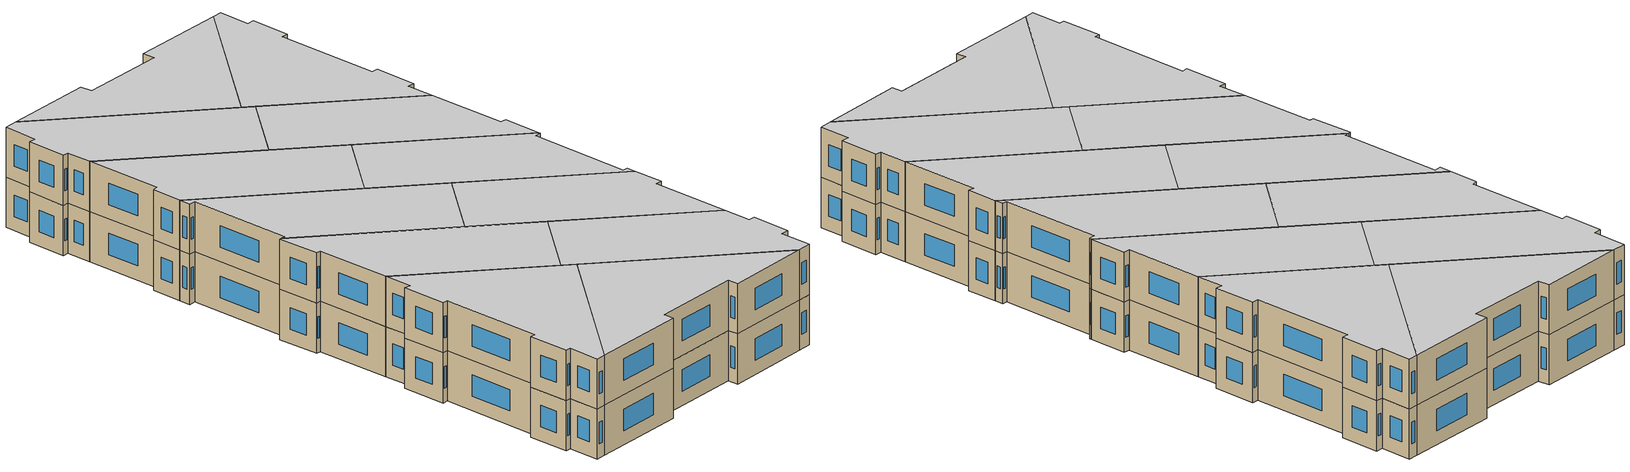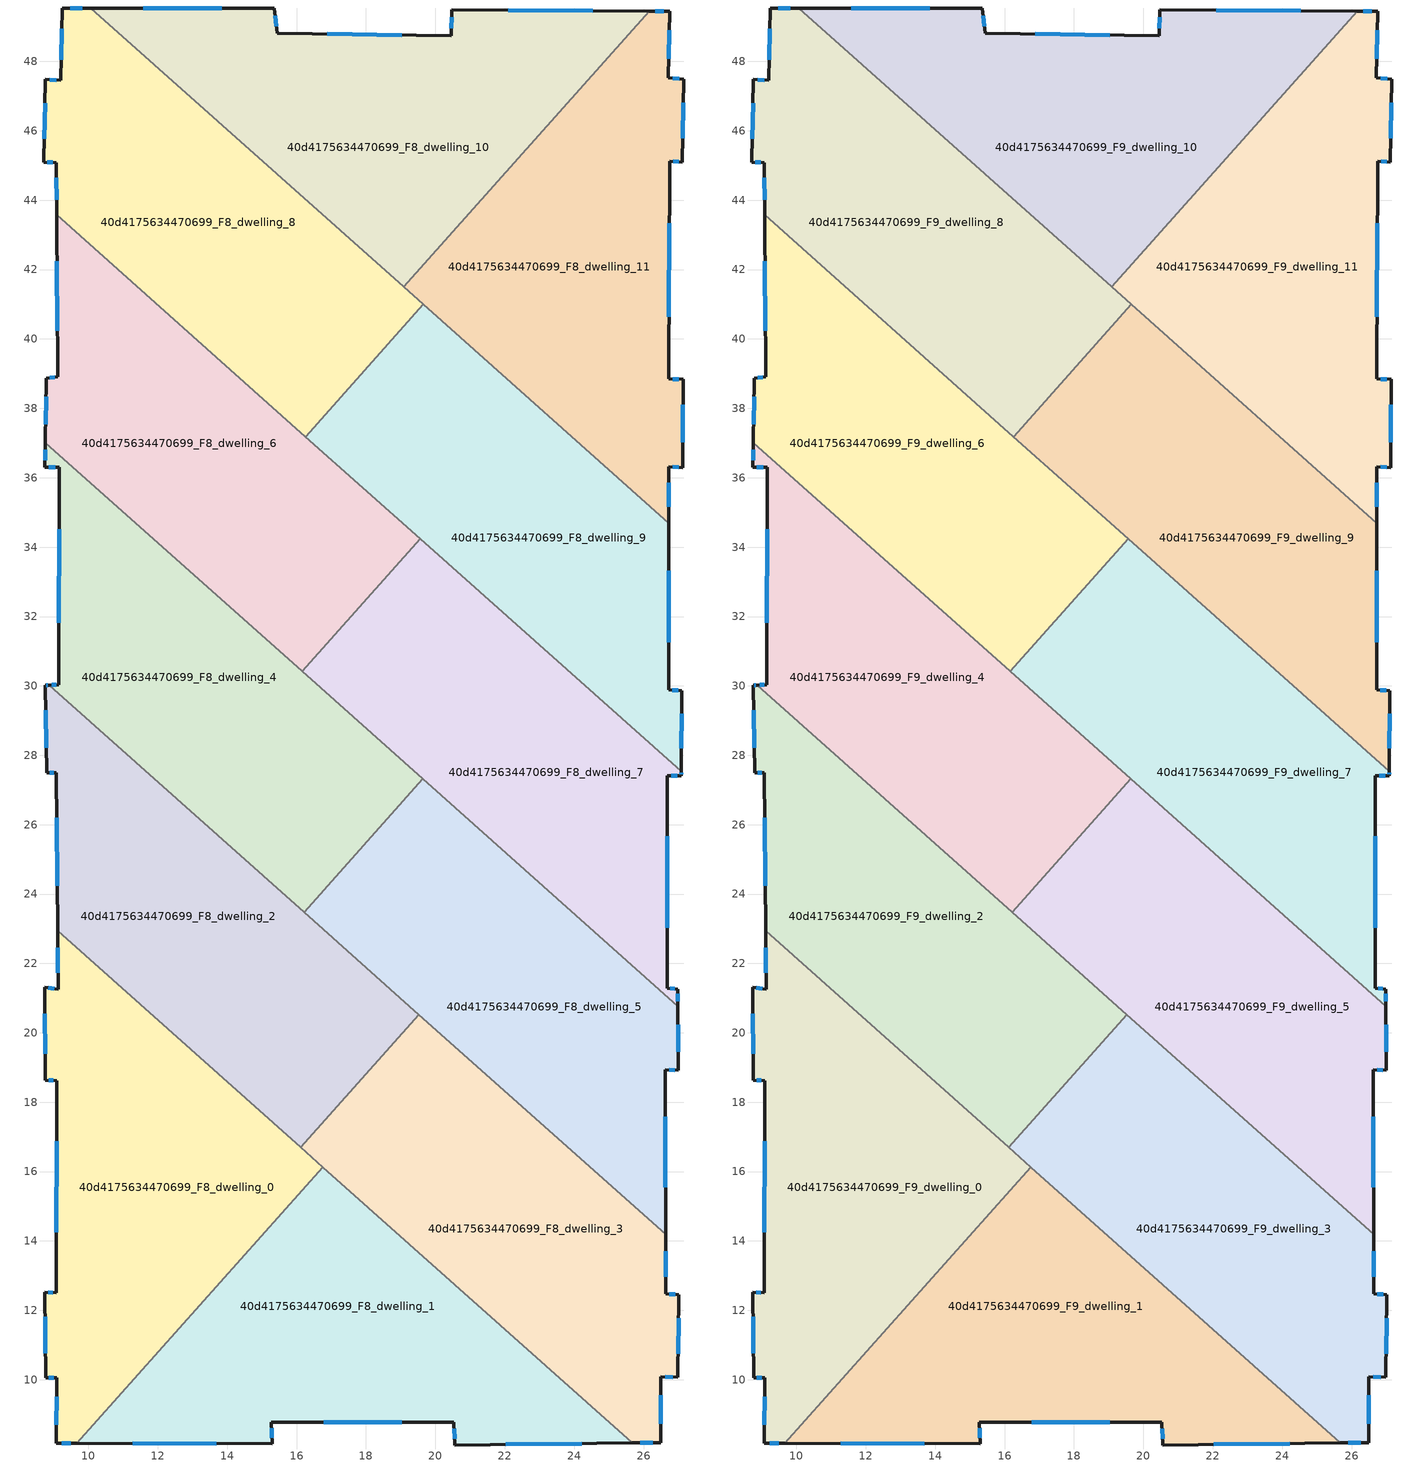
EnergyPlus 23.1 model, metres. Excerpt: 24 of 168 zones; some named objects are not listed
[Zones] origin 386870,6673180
40d4175634470699_F8_dwelling_0
 floor to 40d4175634470699_F7_dwelling_0 (EU_floor_Construction): 16.76,16.13 9.66,8.16 9.07,8.16 9.09,10.06 8.77,10.05 8.74,12.52 9.07,12.51 9.09,18.62 8.76,18.63 8.73,21.32 9.13,21.25 9.11,22.93 z24
 wall outside (EU_wall_Construction): 9.11,22.93 9.13,21.25 8.73,21.32 8.76,18.63 9.09,18.62 9.07,12.51 8.74,12.52 8.77,10.05 9.09,10.06 9.07,8.16 9.66,8.16 z24:27
 wall to 40d4175634470699_F8_dwelling_1 (EU_wall_Construction): 9.66,8.16 16.76,16.13 z24:27
 wall to 40d4175634470699_F8_dwelling_2 (EU_wall_Construction): 16.12,16.7 9.11,22.93 z24:27
 wall to 40d4175634470699_F8_dwelling_3 (EU_wall_Construction): 16.75,16.13 16.12,16.7 z24:27
 window (EU_Window_Construction): 8.75,11.82 8.76,10.76 / 8.98,12.51 8.84,12.52 / 9.08,16.88 9.08,14.26 / 8.85,18.63 8.99,18.63 / 8.74,20.55 8.75,19.4 / 9.01,21.27 8.85,21.3 / 9.12,22.45 9.12,21.73 / 9.24,8.16 9.49,8.16 / 9.08,9.52 9.07,8.7 / 8.86,10.05 9,10.06 z24.86:26.14
40d4175634470699_F8_dwelling_1
 floor to 40d4175634470699_F7_dwelling_1 (EU_floor_Construction): 25.68,8.18 20.56,8.12 20.53,8.77 15.27,8.77 15.29,8.16 9.66,8.16 16.76,16.13 z24
 wall outside (EU_wall_Construction): 9.66,8.16 15.29,8.16 15.27,8.77 20.53,8.77 20.56,8.12 25.68,8.18 z24:27
 wall to 40d4175634470699_F8_dwelling_3 (EU_wall_Construction): 25.68,8.18 16.76,16.13 z24:27
 window (EU_Window_Construction): 11.27,8.16 13.68,8.16 / 22.02,8.14 24.22,8.16 / 20.54,8.58 20.56,8.3 / 16.78,8.77 19.03,8.77 / 15.29,8.33 15.28,8.6 z24.86:26.14
40d4175634470699_F8_dwelling_10
 floor to 40d4175634470699_F7_dwelling_10 (EU_floor_Construction): 26.16,49.45 19.08,41.5 10.06,49.54 15.35,49.53 15.45,48.81 20.46,48.74 20.47,49.49 z24
 wall outside (EU_wall_Construction): 26.16,49.45 20.47,49.49 20.46,48.74 15.45,48.81 15.35,49.53 10.06,49.54 z24:27
 wall to 40d4175634470699_F8_dwelling_11 (EU_wall_Construction): 19.08,41.5 26.16,49.45 z24:27
 wall to 40d4175634470699_F8_dwelling_8 (EU_wall_Construction): 10.06,49.54 19.08,41.5 z24:27
 window (EU_Window_Construction): 13.84,49.53 11.57,49.53 / 15.42,49.02 15.38,49.32 / 19.03,48.76 16.88,48.79 / 20.47,49.28 20.46,48.95 / 24.54,49.46 22.1,49.48 z24.86:26.14
40d4175634470699_F8_dwelling_11
 floor to 40d4175634470699_F7_dwelling_11 (EU_floor_Construction): 26.76,49.45 26.71,47.53 27.16,47.49 27.12,45.1 26.76,45.12 26.72,38.85 27.14,38.83 27.13,36.29 26.72,36.32 26.72,34.7 19.08,41.5 26.16,49.45 z24
 wall outside (EU_wall_Construction): 26.72,34.7 26.72,36.32 27.13,36.29 27.14,38.83 26.72,38.85 26.76,45.12 27.12,45.1 27.16,47.49 26.71,47.53 26.76,49.45 26.16,49.45 z24:27
 wall to 40d4175634470699_F8_dwelling_9 (EU_wall_Construction): 19.65,41 26.72,34.7 z24:27
 wall to 40d4175634470699_F8_dwelling_8 (EU_wall_Construction): 19.08,41.5 19.65,41 z24:27
 window (EU_Window_Construction): 27.13,45.78 27.15,46.81 / 26.86,45.12 27.02,45.11 / 26.73,40.64 26.75,43.33 / 27.02,38.84 26.84,38.84 / 27.13,37.02 27.14,38.11 / 26.84,36.31 27.01,36.3 / 26.72,35.16 26.72,35.85 / 26.59,49.45 26.33,49.45 / 26.73,48.07 26.74,48.9 / 27.03,47.5 26.84,47.52 z24.86:26.14
40d4175634470699_F8_dwelling_2
 floor to 40d4175634470699_F7_dwelling_2 (EU_floor_Construction): 19.53,20.52 16.12,16.7 9.11,22.93 9.07,27.5 8.8,27.5 8.75,30.02 8.86,30.02 z24
 wall outside (EU_wall_Construction): 8.86,30.02 8.75,30.02 8.8,27.5 9.07,27.5 9.11,22.93 z24:27
 wall to 40d4175634470699_F8_dwelling_3 (EU_wall_Construction): 16.12,16.7 19.53,20.52 z24:27
 wall to 40d4175634470699_F8_dwelling_4 (EU_wall_Construction): 16.21,23.48 8.86,30.02 z24:27
 wall to 40d4175634470699_F8_dwelling_5 (EU_wall_Construction): 19.53,20.52 16.21,23.48 z24:27
 window (EU_Window_Construction): 8.77,29.3 8.79,28.22 / 8.83,30.02 8.78,30.02 / 9.08,26.19 9.1,24.24 / 8.88,27.5 8.99,27.5 z24.86:26.14
40d4175634470699_F8_dwelling_3
 floor to 40d4175634470699_F7_dwelling_3 (EU_floor_Construction): 26.64,14.19 26.64,12.48 27.02,12.45 26.99,10.07 26.49,10.09 26.5,8.19 25.68,8.18 16.12,16.7 19.53,20.52 z24
 wall outside (EU_wall_Construction): 25.68,8.18 26.5,8.19 26.49,10.09 26.99,10.07 27.02,12.45 26.64,12.48 26.64,14.19 z24:27
 wall to 40d4175634470699_F8_dwelling_5 (EU_wall_Construction): 26.64,14.19 19.53,20.52 z24:27
 window (EU_Window_Construction): 26.5,8.73 26.49,9.55 / 25.91,8.18 26.26,8.18 / 26.64,12.97 26.64,13.7 / 26.91,12.46 26.75,12.47 / 27,10.75 27.01,11.77 / 26.63,10.09 26.85,10.08 z24.86:26.14
40d4175634470699_F8_dwelling_4
 floor to 40d4175634470699_F7_dwelling_4 (EU_floor_Construction): 19.64,27.32 16.21,23.48 8.86,30.02 9.15,30.03 9.15,36.3 8.75,36.3 8.76,37.01 z24
 wall outside (EU_wall_Construction): 8.76,37.01 8.75,36.3 9.15,36.3 9.15,30.03 8.86,30.02 z24:27
 wall to 40d4175634470699_F8_dwelling_5 (EU_wall_Construction): 16.21,23.48 19.64,27.32 z24:27
 wall to 40d4175634470699_F8_dwelling_6 (EU_wall_Construction): 16.16,30.42 8.76,37.01 z24:27
 wall to 40d4175634470699_F8_dwelling_7 (EU_wall_Construction): 19.64,27.32 16.16,30.42 z24:27
 window (EU_Window_Construction): 8.86,36.3 9.04,36.3 / 8.75,36.81 8.75,36.5 / 9.07,30.03 8.95,30.03 / 9.15,34.51 9.15,31.82 z24.86:26.14
40d4175634470699_F8_dwelling_5
 floor to 40d4175634470699_F7_dwelling_5 (EU_floor_Construction): 26.99,20.76 27.01,18.92 26.63,18.93 26.64,14.19 16.21,23.48 19.64,27.32 z24
 wall outside (EU_wall_Construction): 26.64,14.19 26.63,18.93 27.01,18.92 26.99,20.76 z24:27
 wall to 40d4175634470699_F8_dwelling_7 (EU_wall_Construction): 26.99,20.76 19.64,27.32 z24:27
 window (EU_Window_Construction): 27,19.45 27,20.24 / 26.74,18.93 26.9,18.93 / 26.63,15.55 26.63,17.58 z24.86:26.14
40d4175634470699_F8_dwelling_6
 floor to 40d4175634470699_F7_dwelling_6 (EU_floor_Construction): 19.56,34.24 16.16,30.42 8.76,37.01 8.78,38.87 9.12,38.91 9.08,43.58 z24
 wall outside (EU_wall_Construction): 9.08,43.58 9.12,38.91 8.78,38.87 8.76,37.01 z24:27
 wall to 40d4175634470699_F8_dwelling_7 (EU_wall_Construction): 16.16,30.42 19.56,34.24 z24:27
 wall to 40d4175634470699_F8_dwelling_8 (EU_wall_Construction): 16.26,37.19 9.08,43.58 z24:27
 wall to 40d4175634470699_F8_dwelling_9 (EU_wall_Construction): 19.56,34.24 16.26,37.19 z24:27
 window (EU_Window_Construction): 9.09,42.24 9.11,40.24 / 8.78,38.34 8.77,37.54 / 9.02,38.89 8.88,38.88 z24.86:26.14
40d4175634470699_F8_dwelling_7
 floor to 40d4175634470699_F7_dwelling_7 (EU_floor_Construction): 27.08,27.54 27.08,27.41 26.69,27.41 26.68,21.28 26.99,21.26 26.99,20.76 16.16,30.42 19.56,34.24 z24
 wall outside (EU_wall_Construction): 26.99,20.76 26.99,21.26 26.68,21.28 26.69,27.41 27.08,27.41 27.08,27.54 z24:27
 wall to 40d4175634470699_F8_dwelling_9 (EU_wall_Construction): 27.08,27.54 19.56,34.24 z24:27
 window (EU_Window_Construction): 26.99,20.91 26.99,21.12 / 27.08,27.45 27.08,27.5 / 26.8,27.41 26.97,27.41 / 26.69,23.03 26.69,25.66 / 26.9,21.27 26.77,21.28 z24.86:26.14
40d4175634470699_F8_dwelling_8
 floor to 40d4175634470699_F7_dwelling_8 (EU_floor_Construction): 19.65,41 16.26,37.19 9.08,43.58 9.07,45.08 8.72,45.09 8.76,47.48 9.21,47.46 9.24,49.54 10.06,49.54 z24
 wall outside (EU_wall_Construction): 10.06,49.54 9.24,49.54 9.21,47.46 8.76,47.48 8.72,45.09 9.07,45.08 9.08,43.58 z24:27
 wall to 40d4175634470699_F8_dwelling_9 (EU_wall_Construction): 16.26,37.19 19.65,41 z24:27
 window (EU_Window_Construction): 8.75,46.8 8.73,45.78 / 9.08,47.46 8.89,47.48 / 9.23,48.94 9.22,48.05 / 9.83,49.54 9.48,49.54 / 9.08,44.65 9.08,44.01 / 8.82,45.09 8.97,45.09 z24.86:26.14
40d4175634470699_F8_dwelling_9
 floor to 40d4175634470699_F7_dwelling_9 (EU_floor_Construction): 26.72,34.7 26.72,29.89 27.1,29.86 27.08,27.54 16.26,37.19 19.65,41 z24
 wall outside (EU_wall_Construction): 27.08,27.54 27.1,29.86 26.72,29.89 26.72,34.7 z24:27
 window (EU_Window_Construction): 26.72,31.26 26.72,33.32 / 26.99,29.87 26.83,29.88 / 27.09,28.2 27.1,29.2 z24.86:26.14
40d4175634470699_F9_dwelling_0
 floor to 40d4175634470699_F8_dwelling_0 (EU_floor_Construction): 16.76,16.13 9.66,8.16 9.07,8.16 9.09,10.06 8.77,10.05 8.74,12.52 9.07,12.51 9.09,18.62 8.76,18.63 8.73,21.32 9.13,21.25 9.11,22.93 z27
 wall outside (EU_wall_Construction): 9.11,22.93 9.13,21.25 8.73,21.32 8.76,18.63 9.09,18.62 9.07,12.51 8.74,12.52 8.77,10.05 9.09,10.06 9.07,8.16 9.66,8.16 z27:30
 wall to 40d4175634470699_F9_dwelling_1 (EU_wall_Construction): 9.66,8.16 16.76,16.13 z27:30
 wall to 40d4175634470699_F9_dwelling_2 (EU_wall_Construction): 16.12,16.7 9.11,22.93 z27:30
 wall to 40d4175634470699_F9_dwelling_3 (EU_wall_Construction): 16.75,16.13 16.12,16.7 z27:30
 window (EU_Window_Construction): 8.75,11.82 8.76,10.76 / 8.98,12.51 8.84,12.52 / 9.08,16.88 9.08,14.26 / 8.85,18.63 8.99,18.63 / 8.74,20.55 8.75,19.4 / 9.01,21.27 8.85,21.3 / 9.12,22.45 9.12,21.73 / 9.24,8.16 9.49,8.16 / 9.08,9.52 9.07,8.7 / 8.86,10.05 9,10.06 z27.86:29.14
 ceiling to 40d4175634470699_F10_dwelling_0 (EU_floor_Construction): 9.66,8.16 16.76,16.13 9.11,22.93 9.13,21.25 8.73,21.32 8.76,18.63 9.09,18.62 9.07,12.51 8.74,12.52 8.77,10.05 9.09,10.06 9.07,8.16 z30
40d4175634470699_F9_dwelling_1
 floor to 40d4175634470699_F8_dwelling_1 (EU_floor_Construction): 25.68,8.18 20.56,8.12 20.53,8.77 15.27,8.77 15.29,8.16 9.66,8.16 16.76,16.13 z27
 wall outside (EU_wall_Construction): 9.66,8.16 15.29,8.16 15.27,8.77 20.53,8.77 20.56,8.12 25.68,8.18 z27:30
 wall to 40d4175634470699_F9_dwelling_3 (EU_wall_Construction): 25.68,8.18 16.76,16.13 z27:30
 window (EU_Window_Construction): 11.27,8.16 13.68,8.16 / 22.02,8.14 24.22,8.16 / 20.54,8.58 20.56,8.3 / 16.78,8.77 19.03,8.77 / 15.29,8.33 15.28,8.6 z27.86:29.14
 ceiling to 40d4175634470699_F10_dwelling_1 (EU_floor_Construction): 25.68,8.18 16.76,16.13 9.66,8.16 15.29,8.16 15.27,8.77 20.53,8.77 20.56,8.12 z30
40d4175634470699_F9_dwelling_10
 floor to 40d4175634470699_F8_dwelling_10 (EU_floor_Construction): 26.16,49.45 19.08,41.5 10.06,49.54 15.35,49.53 15.45,48.81 20.46,48.74 20.47,49.49 z27
 wall outside (EU_wall_Construction): 26.16,49.45 20.47,49.49 20.46,48.74 15.45,48.81 15.35,49.53 10.06,49.54 z27:30
 wall to 40d4175634470699_F9_dwelling_11 (EU_wall_Construction): 19.08,41.5 26.16,49.45 z27:30
 wall to 40d4175634470699_F9_dwelling_8 (EU_wall_Construction): 10.06,49.54 19.08,41.5 z27:30
 window (EU_Window_Construction): 13.84,49.53 11.57,49.53 / 15.42,49.02 15.38,49.32 / 19.03,48.76 16.88,48.79 / 20.47,49.28 20.46,48.95 / 24.54,49.46 22.1,49.48 z27.86:29.14
 ceiling to 40d4175634470699_F10_dwelling_10 (EU_floor_Construction): 19.08,41.5 26.16,49.45 20.47,49.49 20.46,48.74 15.45,48.81 15.35,49.53 10.06,49.54 z30
40d4175634470699_F9_dwelling_11
 floor to 40d4175634470699_F8_dwelling_11 (EU_floor_Construction): 26.76,49.45 26.71,47.53 27.16,47.49 27.12,45.1 26.76,45.12 26.72,38.85 27.14,38.83 27.13,36.29 26.72,36.32 26.72,34.7 19.08,41.5 26.16,49.45 z27
 wall outside (EU_wall_Construction): 26.72,34.7 26.72,36.32 27.13,36.29 27.14,38.83 26.72,38.85 26.76,45.12 27.12,45.1 27.16,47.49 26.71,47.53 26.76,49.45 26.16,49.45 z27:30
 wall to 40d4175634470699_F9_dwelling_9 (EU_wall_Construction): 19.65,41 26.72,34.7 z27:30
 wall to 40d4175634470699_F9_dwelling_8 (EU_wall_Construction): 19.08,41.5 19.65,41 z27:30
 window (EU_Window_Construction): 27.13,45.78 27.15,46.81 / 26.86,45.12 27.02,45.11 / 26.73,40.64 26.75,43.33 / 27.02,38.84 26.84,38.84 / 27.13,37.02 27.14,38.11 / 26.84,36.31 27.01,36.3 / 26.72,35.16 26.72,35.85 / 26.59,49.45 26.33,49.45 / 26.73,48.07 26.74,48.9 / 27.03,47.5 26.84,47.52 z27.86:29.14
 ceiling to 40d4175634470699_F10_dwelling_11 (EU_floor_Construction): 26.72,34.7 26.72,36.32 27.13,36.29 27.14,38.83 26.72,38.85 26.76,45.12 27.12,45.1 27.16,47.49 26.71,47.53 26.76,49.45 26.16,49.45 19.08,41.5 z30
40d4175634470699_F9_dwelling_2
 floor to 40d4175634470699_F8_dwelling_2 (EU_floor_Construction): 19.53,20.52 16.12,16.7 9.11,22.93 9.07,27.5 8.8,27.5 8.75,30.02 8.86,30.02 z27
 wall outside (EU_wall_Construction): 8.86,30.02 8.75,30.02 8.8,27.5 9.07,27.5 9.11,22.93 z27:30
 wall to 40d4175634470699_F9_dwelling_3 (EU_wall_Construction): 16.12,16.7 19.53,20.52 z27:30
 wall to 40d4175634470699_F9_dwelling_4 (EU_wall_Construction): 16.21,23.48 8.86,30.02 z27:30
 wall to 40d4175634470699_F9_dwelling_5 (EU_wall_Construction): 19.53,20.52 16.21,23.48 z27:30
 window (EU_Window_Construction): 8.77,29.3 8.79,28.22 / 8.83,30.02 8.78,30.02 / 9.08,26.19 9.1,24.24 / 8.88,27.5 8.99,27.5 z27.86:29.14
 ceiling to 40d4175634470699_F10_dwelling_2 (EU_floor_Construction): 16.12,16.7 19.53,20.52 8.86,30.02 8.75,30.02 8.8,27.5 9.07,27.5 9.11,22.93 z30
40d4175634470699_F9_dwelling_3
 floor to 40d4175634470699_F8_dwelling_3 (EU_floor_Construction): 26.64,14.19 26.64,12.48 27.02,12.45 26.99,10.07 26.49,10.09 26.5,8.19 25.68,8.18 16.12,16.7 19.53,20.52 z27
 wall outside (EU_wall_Construction): 25.68,8.18 26.5,8.19 26.49,10.09 26.99,10.07 27.02,12.45 26.64,12.48 26.64,14.19 z27:30
 wall to 40d4175634470699_F9_dwelling_5 (EU_wall_Construction): 26.64,14.19 19.53,20.52 z27:30
 window (EU_Window_Construction): 26.5,8.73 26.49,9.55 / 25.91,8.18 26.26,8.18 / 26.64,12.97 26.64,13.7 / 26.91,12.46 26.75,12.47 / 27,10.75 27.01,11.77 / 26.63,10.09 26.85,10.08 z27.86:29.14
 ceiling to 40d4175634470699_F10_dwelling_3 (EU_floor_Construction): 26.5,8.19 26.49,10.09 26.99,10.07 27.02,12.45 26.64,12.48 26.64,14.19 19.53,20.52 16.12,16.7 25.68,8.18 z30
40d4175634470699_F9_dwelling_4
 floor to 40d4175634470699_F8_dwelling_4 (EU_floor_Construction): 19.64,27.32 16.21,23.48 8.86,30.02 9.15,30.03 9.15,36.3 8.75,36.3 8.76,37.01 z27
 wall outside (EU_wall_Construction): 8.76,37.01 8.75,36.3 9.15,36.3 9.15,30.03 8.86,30.02 z27:30
 wall to 40d4175634470699_F9_dwelling_5 (EU_wall_Construction): 16.21,23.48 19.64,27.32 z27:30
 wall to 40d4175634470699_F9_dwelling_6 (EU_wall_Construction): 16.16,30.42 8.76,37.01 z27:30
 wall to 40d4175634470699_F9_dwelling_7 (EU_wall_Construction): 19.64,27.32 16.16,30.42 z27:30
 window (EU_Window_Construction): 8.86,36.3 9.04,36.3 / 8.75,36.81 8.75,36.5 / 9.07,30.03 8.95,30.03 / 9.15,34.51 9.15,31.82 z27.86:29.14
 ceiling to 40d4175634470699_F10_dwelling_4 (EU_floor_Construction): 16.21,23.48 19.64,27.32 8.76,37.01 8.75,36.3 9.15,36.3 9.15,30.03 8.86,30.02 z30
40d4175634470699_F9_dwelling_5
 floor to 40d4175634470699_F8_dwelling_5 (EU_floor_Construction): 26.99,20.76 27.01,18.92 26.63,18.93 26.64,14.19 16.21,23.48 19.64,27.32 z27
 wall outside (EU_wall_Construction): 26.64,14.19 26.63,18.93 27.01,18.92 26.99,20.76 z27:30
 wall to 40d4175634470699_F9_dwelling_7 (EU_wall_Construction): 26.99,20.76 19.64,27.32 z27:30
 window (EU_Window_Construction): 27,19.45 27,20.24 / 26.74,18.93 26.9,18.93 / 26.63,15.55 26.63,17.58 z27.86:29.14
 ceiling to 40d4175634470699_F10_dwelling_5 (EU_floor_Construction): 26.64,14.19 26.63,18.93 27.01,18.92 26.99,20.76 19.64,27.32 16.21,23.48 z30
40d4175634470699_F9_dwelling_6
 floor to 40d4175634470699_F8_dwelling_6 (EU_floor_Construction): 19.56,34.24 16.16,30.42 8.76,37.01 8.78,38.87 9.12,38.91 9.08,43.58 z27
 wall outside (EU_wall_Construction): 9.08,43.58 9.12,38.91 8.78,38.87 8.76,37.01 z27:30
 wall to 40d4175634470699_F9_dwelling_7 (EU_wall_Construction): 16.16,30.42 19.56,34.24 z27:30
 wall to 40d4175634470699_F9_dwelling_8 (EU_wall_Construction): 16.26,37.19 9.08,43.58 z27:30
 wall to 40d4175634470699_F9_dwelling_9 (EU_wall_Construction): 19.56,34.24 16.26,37.19 z27:30
 window (EU_Window_Construction): 9.09,42.24 9.11,40.24 / 8.78,38.34 8.77,37.54 / 9.02,38.89 8.88,38.88 z27.86:29.14
 ceiling to 40d4175634470699_F10_dwelling_6 (EU_floor_Construction): 16.16,30.42 19.56,34.24 9.08,43.58 9.12,38.91 8.78,38.87 8.76,37.01 z30
40d4175634470699_F9_dwelling_7
 floor to 40d4175634470699_F8_dwelling_7 (EU_floor_Construction): 27.08,27.54 27.08,27.41 26.69,27.41 26.68,21.28 26.99,21.26 26.99,20.76 16.16,30.42 19.56,34.24 z27
 wall outside (EU_wall_Construction): 26.99,20.76 26.99,21.26 26.68,21.28 26.69,27.41 27.08,27.41 27.08,27.54 z27:30
 wall to 40d4175634470699_F9_dwelling_9 (EU_wall_Construction): 27.08,27.54 19.56,34.24 z27:30
 window (EU_Window_Construction): 26.99,20.91 26.99,21.12 / 27.08,27.45 27.08,27.5 / 26.8,27.41 26.97,27.41 / 26.69,23.03 26.69,25.66 / 26.9,21.27 26.77,21.28 z27.86:29.14
 ceiling to 40d4175634470699_F10_dwelling_7 (EU_floor_Construction): 26.99,20.76 26.99,21.26 26.68,21.28 26.69,27.41 27.08,27.41 27.08,27.54 19.56,34.24 16.16,30.42 z30
40d4175634470699_F9_dwelling_8
 floor to 40d4175634470699_F8_dwelling_8 (EU_floor_Construction): 19.65,41 16.26,37.19 9.08,43.58 9.07,45.08 8.72,45.09 8.76,47.48 9.21,47.46 9.24,49.54 10.06,49.54 z27
 wall outside (EU_wall_Construction): 10.06,49.54 9.24,49.54 9.21,47.46 8.76,47.48 8.72,45.09 9.07,45.08 9.08,43.58 z27:30
 wall to 40d4175634470699_F9_dwelling_9 (EU_wall_Construction): 16.26,37.19 19.65,41 z27:30
 window (EU_Window_Construction): 8.75,46.8 8.73,45.78 / 9.08,47.46 8.89,47.48 / 9.23,48.94 9.22,48.05 / 9.83,49.54 9.48,49.54 / 9.08,44.65 9.08,44.01 / 8.82,45.09 8.97,45.09 z27.86:29.14
 ceiling to 40d4175634470699_F10_dwelling_8 (EU_floor_Construction): 16.26,37.19 19.65,41 10.06,49.54 9.24,49.54 9.21,47.46 8.76,47.48 8.72,45.09 9.07,45.08 9.08,43.58 z30
40d4175634470699_F9_dwelling_9
 floor to 40d4175634470699_F8_dwelling_9 (EU_floor_Construction): 26.72,34.7 26.72,29.89 27.1,29.86 27.08,27.54 16.26,37.19 19.65,41 z27
 wall outside (EU_wall_Construction): 27.08,27.54 27.1,29.86 26.72,29.89 26.72,34.7 z27:30
 window (EU_Window_Construction): 26.72,31.26 26.72,33.32 / 26.99,29.87 26.83,29.88 / 27.09,28.2 27.1,29.2 z27.86:29.14
 ceiling to 40d4175634470699_F10_dwelling_9 (EU_floor_Construction): 27.08,27.54 27.1,29.86 26.72,29.89 26.72,34.7 19.65,41 16.26,37.19 z30
[Building]
EU S2 Campaign: North Axis=0; Terrain=City; Solar Distribution=FullExterior
[Site:Location]
Helsinki-Vantaa.AP: Latitude=60.317; Longitude=24.963; Time Zone=2; Elevation=54.6
[SizingPeriod:WeatherFileDays]
AnnualSizingPeriod: Begin Month=1; Begin Day of Month=1; End Month=12; End Day of Month=31; Day of Week for Start Day=Monday; Use Weather File Daylight Saving Period=No; Use Weather File Rain and Snow Indicators=No
[MATERIAL]
EU_InternalMass_Material: Roughness=MediumRough; Thickness=0.1; Conductivity=1; Density=1800; Specific Heat=900; Thermal Absorptance=0.9; Solar Absorptance=0.7; Visible Absorptance=0.7
[MATERIAL:NOMASS] Roughness=MediumRough; Thermal Absorptance=0.9; Solar Absorptance=0.7; Visible Absorptance=0.7
Name | Thermal Resistance
EU_wall_NoMass | 1.10183
EU_floor_NoMass | 1.70606
[WINDOWMATERIAL:SIMPLEGLAZINGSYSTEM]
EU_Window_SimpleGlazing: UFactor=3.11035; Solar Heat Gain Coefficient=0.8; Visible Transmittance=0.8
[CONSTRUCTION]
EU_wall_Construction: EU_wall_NoMass
EU_floor_Construction: EU_floor_NoMass
EU_Window_Construction: EU_Window_SimpleGlazing
EU_InternalMass_Construction: EU_InternalMass_Material
[ZONE] Type=1; Multiplier=1; Ceiling Height=autocalculate; Floor Area=autocalculate; Part of Total Floor Area=Yes
Name | Volume
40d4175634470699_F8_dwelling_0; 40d4175634470699_F9_dwelling_0 | 182.211
40d4175634470699_F8_dwelling_1; 40d4175634470699_F9_dwelling_1; 40d4175634470699_F8_dwelling_6; 40d4175634470699_F9_dwelling_6 | 182.188
40d4175634470699_F8_dwelling_10; 40d4175634470699_F9_dwelling_10; 40d4175634470699_F8_dwelling_3; 40d4175634470699_F9_dwelling_3 | 182.21
40d4175634470699_F8_dwelling_11; 40d4175634470699_F9_dwelling_11 | 182.204
40d4175634470699_F8_dwelling_2; 40d4175634470699_F9_dwelling_2 | 182.213
40d4175634470699_F8_dwelling_4; 40d4175634470699_F9_dwelling_4 | 182.209
40d4175634470699_F8_dwelling_5; 40d4175634470699_F9_dwelling_5 | 182.194
40d4175634470699_F8_dwelling_7; 40d4175634470699_F9_dwelling_7 | 182.202
40d4175634470699_F8_dwelling_8; 40d4175634470699_F9_dwelling_8 | 182.199
40d4175634470699_F8_dwelling_9; 40d4175634470699_F9_dwelling_9 | 182.205
[INTERNALMASS] Construction=EU_InternalMass_Construction
Name | Zone or ZoneList | Surface Area
40d4175634470699_F8_dwelling_0_EU_InternalMass | 40d4175634470699_F8_dwelling_0 | 60.7366
40d4175634470699_F8_dwelling_1_EU_InternalMass | 40d4175634470699_F8_dwelling_1 | 60.7292
40d4175634470699_F8_dwelling_2_EU_InternalMass | 40d4175634470699_F8_dwelling_2 | 60.7376
40d4175634470699_F8_dwelling_3_EU_InternalMass | 40d4175634470699_F8_dwelling_3 | 60.7371
40d4175634470699_F8_dwelling_4_EU_InternalMass | 40d4175634470699_F8_dwelling_4 | 60.7362
40d4175634470699_F8_dwelling_5_EU_InternalMass | 40d4175634470699_F8_dwelling_5 | 60.7312
40d4175634470699_F8_dwelling_6_EU_InternalMass | 40d4175634470699_F8_dwelling_6 | 60.729
40d4175634470699_F8_dwelling_7_EU_InternalMass | 40d4175634470699_F8_dwelling_7 | 60.7345
40d4175634470699_F8_dwelling_8_EU_InternalMass | 40d4175634470699_F8_dwelling_8 | 60.7332
40d4175634470699_F8_dwelling_9_EU_InternalMass | 40d4175634470699_F8_dwelling_9 | 60.7349
40d4175634470699_F8_dwelling_10_EU_InternalMass | 40d4175634470699_F8_dwelling_10 | 60.7366
40d4175634470699_F8_dwelling_11_EU_InternalMass | 40d4175634470699_F8_dwelling_11 | 60.7352
40d4175634470699_F9_dwelling_0_EU_InternalMass | 40d4175634470699_F9_dwelling_0 | 60.7366
40d4175634470699_F9_dwelling_1_EU_InternalMass | 40d4175634470699_F9_dwelling_1 | 60.7292
40d4175634470699_F9_dwelling_2_EU_InternalMass | 40d4175634470699_F9_dwelling_2 | 60.7376
40d4175634470699_F9_dwelling_3_EU_InternalMass | 40d4175634470699_F9_dwelling_3 | 60.7371
40d4175634470699_F9_dwelling_4_EU_InternalMass | 40d4175634470699_F9_dwelling_4 | 60.7362
40d4175634470699_F9_dwelling_5_EU_InternalMass | 40d4175634470699_F9_dwelling_5 | 60.7312
40d4175634470699_F9_dwelling_6_EU_InternalMass | 40d4175634470699_F9_dwelling_6 | 60.729
40d4175634470699_F9_dwelling_7_EU_InternalMass | 40d4175634470699_F9_dwelling_7 | 60.7345
40d4175634470699_F9_dwelling_8_EU_InternalMass | 40d4175634470699_F9_dwelling_8 | 60.7332
40d4175634470699_F9_dwelling_9_EU_InternalMass | 40d4175634470699_F9_dwelling_9 | 60.7349
40d4175634470699_F9_dwelling_10_EU_InternalMass | 40d4175634470699_F9_dwelling_10 | 60.7366
40d4175634470699_F9_dwelling_11_EU_InternalMass | 40d4175634470699_F9_dwelling_11 | 60.7352
[OTHEREQUIPMENT] Fuel Type=Electricity; Design Level Calculation Method=Watts/Area; Power per Zone Floor Area=1; Fraction Latent=0; Fraction Radiant=0; Fraction Lost=0; Carbon Dioxide Generation Rate=0; EndUse Subcategory=EU_Step8_InternalGains
Name | Zone or ZoneList or Space or SpaceList | Schedule
EU_Step8_InternalGain_40d4175634470699_F8_dwelling_0_f000 | 40d4175634470699_F8_dwelling_0 | EU_Step8_GainSchedule_40d4175634470699_F8_dwelling_0_f000
EU_Step8_InternalGain_40d4175634470699_F8_dwelling_1_f000 | 40d4175634470699_F8_dwelling_1 | EU_Step8_GainSchedule_40d4175634470699_F8_dwelling_1_f000
EU_Step8_InternalGain_40d4175634470699_F8_dwelling_2_f000 | 40d4175634470699_F8_dwelling_2 | EU_Step8_GainSchedule_40d4175634470699_F8_dwelling_2_f000
EU_Step8_InternalGain_40d4175634470699_F8_dwelling_3_f000 | 40d4175634470699_F8_dwelling_3 | EU_Step8_GainSchedule_40d4175634470699_F8_dwelling_3_f000
EU_Step8_InternalGain_40d4175634470699_F8_dwelling_4_f000 | 40d4175634470699_F8_dwelling_4 | EU_Step8_GainSchedule_40d4175634470699_F8_dwelling_4_f000
EU_Step8_InternalGain_40d4175634470699_F8_dwelling_5_f000 | 40d4175634470699_F8_dwelling_5 | EU_Step8_GainSchedule_40d4175634470699_F8_dwelling_5_f000
EU_Step8_InternalGain_40d4175634470699_F8_dwelling_6_f000 | 40d4175634470699_F8_dwelling_6 | EU_Step8_GainSchedule_40d4175634470699_F8_dwelling_6_f000
EU_Step8_InternalGain_40d4175634470699_F8_dwelling_7_f000 | 40d4175634470699_F8_dwelling_7 | EU_Step8_GainSchedule_40d4175634470699_F8_dwelling_7_f000
EU_Step8_InternalGain_40d4175634470699_F8_dwelling_8_f000 | 40d4175634470699_F8_dwelling_8 | EU_Step8_GainSchedule_40d4175634470699_F8_dwelling_8_f000
EU_Step8_InternalGain_40d4175634470699_F8_dwelling_9_f000 | 40d4175634470699_F8_dwelling_9 | EU_Step8_GainSchedule_40d4175634470699_F8_dwelling_9_f000
EU_Step8_InternalGain_40d4175634470699_F8_dwelling_10_f000 | 40d4175634470699_F8_dwelling_10 | EU_Step8_GainSchedule_40d4175634470699_F8_dwelling_10_f000
EU_Step8_InternalGain_40d4175634470699_F8_dwelling_11_f000 | 40d4175634470699_F8_dwelling_11 | EU_Step8_GainSchedule_40d4175634470699_F8_dwelling_11_f000
EU_Step8_InternalGain_40d4175634470699_F9_dwelling_0_f000 | 40d4175634470699_F9_dwelling_0 | EU_Step8_GainSchedule_40d4175634470699_F9_dwelling_0_f000
EU_Step8_InternalGain_40d4175634470699_F9_dwelling_1_f000 | 40d4175634470699_F9_dwelling_1 | EU_Step8_GainSchedule_40d4175634470699_F9_dwelling_1_f000
EU_Step8_InternalGain_40d4175634470699_F9_dwelling_2_f000 | 40d4175634470699_F9_dwelling_2 | EU_Step8_GainSchedule_40d4175634470699_F9_dwelling_2_f000
EU_Step8_InternalGain_40d4175634470699_F9_dwelling_3_f000 | 40d4175634470699_F9_dwelling_3 | EU_Step8_GainSchedule_40d4175634470699_F9_dwelling_3_f000
EU_Step8_InternalGain_40d4175634470699_F9_dwelling_4_f000 | 40d4175634470699_F9_dwelling_4 | EU_Step8_GainSchedule_40d4175634470699_F9_dwelling_4_f000
EU_Step8_InternalGain_40d4175634470699_F9_dwelling_5_f000 | 40d4175634470699_F9_dwelling_5 | EU_Step8_GainSchedule_40d4175634470699_F9_dwelling_5_f000
EU_Step8_InternalGain_40d4175634470699_F9_dwelling_6_f000 | 40d4175634470699_F9_dwelling_6 | EU_Step8_GainSchedule_40d4175634470699_F9_dwelling_6_f000
EU_Step8_InternalGain_40d4175634470699_F9_dwelling_7_f000 | 40d4175634470699_F9_dwelling_7 | EU_Step8_GainSchedule_40d4175634470699_F9_dwelling_7_f000
EU_Step8_InternalGain_40d4175634470699_F9_dwelling_8_f000 | 40d4175634470699_F9_dwelling_8 | EU_Step8_GainSchedule_40d4175634470699_F9_dwelling_8_f000
EU_Step8_InternalGain_40d4175634470699_F9_dwelling_9_f000 | 40d4175634470699_F9_dwelling_9 | EU_Step8_GainSchedule_40d4175634470699_F9_dwelling_9_f000
EU_Step8_InternalGain_40d4175634470699_F9_dwelling_10_f000 | 40d4175634470699_F9_dwelling_10 | EU_Step8_GainSchedule_40d4175634470699_F9_dwelling_10_f000
EU_Step8_InternalGain_40d4175634470699_F9_dwelling_11_f000 | 40d4175634470699_F9_dwelling_11 | EU_Step8_GainSchedule_40d4175634470699_F9_dwelling_11_f000
[ZONEVENTILATION:DESIGNFLOWRATE] Schedule=EU_AlwaysOn; Design Flow Rate Calculation Method=AirChanges/Hour; Air Changes per Hour=0.756316; Ventilation Type=Natural; Fan Pressure Rise=0; Fan Total Efficiency=1; Constant Term Coefficient=1; Temperature Term Coefficient=0; Velocity Term Coefficient=0; Velocity Squared Term Coefficient=0; Minimum Indoor Temperature=-100; Maximum Indoor Temperature=100; Delta Temperature=-100; Minimum Outdoor Temperature=-100; Maximum Outdoor Temperature=100; Maximum Wind Speed=40
Name | Zone or ZoneList or Space or SpaceList
EU_ConstantAir_40d4175634470699_F8_dwelling_0 | 40d4175634470699_F8_dwelling_0
EU_ConstantAir_40d4175634470699_F8_dwelling_1 | 40d4175634470699_F8_dwelling_1
EU_ConstantAir_40d4175634470699_F8_dwelling_2 | 40d4175634470699_F8_dwelling_2
EU_ConstantAir_40d4175634470699_F8_dwelling_3 | 40d4175634470699_F8_dwelling_3
EU_ConstantAir_40d4175634470699_F8_dwelling_4 | 40d4175634470699_F8_dwelling_4
EU_ConstantAir_40d4175634470699_F8_dwelling_5 | 40d4175634470699_F8_dwelling_5
EU_ConstantAir_40d4175634470699_F8_dwelling_6 | 40d4175634470699_F8_dwelling_6
EU_ConstantAir_40d4175634470699_F8_dwelling_7 | 40d4175634470699_F8_dwelling_7
EU_ConstantAir_40d4175634470699_F8_dwelling_8 | 40d4175634470699_F8_dwelling_8
EU_ConstantAir_40d4175634470699_F8_dwelling_9 | 40d4175634470699_F8_dwelling_9
EU_ConstantAir_40d4175634470699_F8_dwelling_10 | 40d4175634470699_F8_dwelling_10
EU_ConstantAir_40d4175634470699_F8_dwelling_11 | 40d4175634470699_F8_dwelling_11
EU_ConstantAir_40d4175634470699_F9_dwelling_0 | 40d4175634470699_F9_dwelling_0
EU_ConstantAir_40d4175634470699_F9_dwelling_1 | 40d4175634470699_F9_dwelling_1
EU_ConstantAir_40d4175634470699_F9_dwelling_2 | 40d4175634470699_F9_dwelling_2
EU_ConstantAir_40d4175634470699_F9_dwelling_3 | 40d4175634470699_F9_dwelling_3
EU_ConstantAir_40d4175634470699_F9_dwelling_4 | 40d4175634470699_F9_dwelling_4
EU_ConstantAir_40d4175634470699_F9_dwelling_5 | 40d4175634470699_F9_dwelling_5
EU_ConstantAir_40d4175634470699_F9_dwelling_6 | 40d4175634470699_F9_dwelling_6
EU_ConstantAir_40d4175634470699_F9_dwelling_7 | 40d4175634470699_F9_dwelling_7
EU_ConstantAir_40d4175634470699_F9_dwelling_8 | 40d4175634470699_F9_dwelling_8
EU_ConstantAir_40d4175634470699_F9_dwelling_9 | 40d4175634470699_F9_dwelling_9
EU_ConstantAir_40d4175634470699_F9_dwelling_10 | 40d4175634470699_F9_dwelling_10
EU_ConstantAir_40d4175634470699_F9_dwelling_11 | 40d4175634470699_F9_dwelling_11
[HVACTEMPLATE:ZONE:IDEALLOADSAIRSYSTEM] System Availability Schedule=EU_AlwaysOn; Maximum Heating Supply Air Temperature=50; Minimum Cooling Supply Air Temperature=13; Maximum Heating Supply Air Humidity Ratio=0.0156; Minimum Cooling Supply Air Humidity Ratio=0.0077; Heating Limit=NoLimit; Cooling Limit=NoLimit; Heating Availability Schedule=EU_AlwaysOn; Cooling Availability Schedule=EU_CoolingOff; Dehumidification Control Type=ConstantSensibleHeatRatio; Cooling Sensible Heat Ratio=0.7; Dehumidification Setpoint=60; Humidification Control Type=None; Humidification Setpoint=30; Outdoor Air Method=None; Outdoor Air Flow Rate per Person=0.00944; Outdoor Air Flow Rate per Zone Floor Area=0; Outdoor Air Flow Rate per Zone=0; Demand Controlled Ventilation Type=None; Outdoor Air Economizer Type=NoEconomizer; Heat Recovery Type=None; Sensible Heat Recovery Effectiveness=0.7; Latent Heat Recovery Effectiveness=0.65
Name | Template Thermostat
40d4175634470699_F8_dwelling_0 | EU_HeatOnly_40d4175634470699_F8_dwelling_0
40d4175634470699_F8_dwelling_1 | EU_HeatOnly_40d4175634470699_F8_dwelling_1
40d4175634470699_F8_dwelling_2 | EU_HeatOnly_40d4175634470699_F8_dwelling_2
40d4175634470699_F8_dwelling_3 | EU_HeatOnly_40d4175634470699_F8_dwelling_3
40d4175634470699_F8_dwelling_4 | EU_HeatOnly_40d4175634470699_F8_dwelling_4
40d4175634470699_F8_dwelling_5 | EU_HeatOnly_40d4175634470699_F8_dwelling_5
40d4175634470699_F8_dwelling_6 | EU_HeatOnly_40d4175634470699_F8_dwelling_6
40d4175634470699_F8_dwelling_7 | EU_HeatOnly_40d4175634470699_F8_dwelling_7
40d4175634470699_F8_dwelling_8 | EU_HeatOnly_40d4175634470699_F8_dwelling_8
40d4175634470699_F8_dwelling_9 | EU_HeatOnly_40d4175634470699_F8_dwelling_9
40d4175634470699_F8_dwelling_10 | EU_HeatOnly_40d4175634470699_F8_dwelling_10
40d4175634470699_F8_dwelling_11 | EU_HeatOnly_40d4175634470699_F8_dwelling_11
40d4175634470699_F9_dwelling_0 | EU_HeatOnly_40d4175634470699_F9_dwelling_0
40d4175634470699_F9_dwelling_1 | EU_HeatOnly_40d4175634470699_F9_dwelling_1
40d4175634470699_F9_dwelling_2 | EU_HeatOnly_40d4175634470699_F9_dwelling_2
40d4175634470699_F9_dwelling_3 | EU_HeatOnly_40d4175634470699_F9_dwelling_3
40d4175634470699_F9_dwelling_4 | EU_HeatOnly_40d4175634470699_F9_dwelling_4
40d4175634470699_F9_dwelling_5 | EU_HeatOnly_40d4175634470699_F9_dwelling_5
40d4175634470699_F9_dwelling_6 | EU_HeatOnly_40d4175634470699_F9_dwelling_6
40d4175634470699_F9_dwelling_7 | EU_HeatOnly_40d4175634470699_F9_dwelling_7
40d4175634470699_F9_dwelling_8 | EU_HeatOnly_40d4175634470699_F9_dwelling_8
40d4175634470699_F9_dwelling_9 | EU_HeatOnly_40d4175634470699_F9_dwelling_9
40d4175634470699_F9_dwelling_10 | EU_HeatOnly_40d4175634470699_F9_dwelling_10
40d4175634470699_F9_dwelling_11 | EU_HeatOnly_40d4175634470699_F9_dwelling_11
[SIZING:ZONE] Zone Cooling Design Supply Air Temperature Input Method=SupplyAirTemperature; Zone Cooling Design Supply Air Temperature=13; Zone Heating Design Supply Air Temperature Input Method=SupplyAirTemperature; Zone Heating Design Supply Air Temperature=50; Zone Cooling Design Supply Air Humidity Ratio=0.008; Zone Heating Design Supply Air Humidity Ratio=0.008; Cooling Design Air Flow Method=DesignDay; Cooling Design Air Flow Rate=0; Cooling Minimum Air Flow per Zone Floor Area=0.000762; Cooling Minimum Air Flow=0; Cooling Minimum Air Flow Fraction=0.2; Heating Design Air Flow Method=DesignDay; Heating Design Air Flow Rate=0; Heating Maximum Air Flow per Zone Floor Area=0.002032; Heating Maximum Air Flow=0.141576; Heating Maximum Air Flow Fraction=0.3; Account for Dedicated Outdoor Air System=No; Dedicated Outdoor Air System Control Strategy=NeutralSupplyAir; Dedicated Outdoor Air Low Setpoint Temperature for Design=autosize; Dedicated Outdoor Air High Setpoint Temperature for Design=autosize; Zone Load Sizing Method=Sensible Load Only No Latent Load; Zone Latent Cooling Design Supply Air Humidity Ratio Input Method=HumidityRatioDifference; Zone Cooling Design Supply Air Humidity Ratio Difference=0.005; Zone Latent Heating Design Supply Air Humidity Ratio Input Method=HumidityRatioDifference; Zone Humidification Design Supply Air Humidity Ratio Difference=0.005
40d4175634470699_F8_dwelling_0; 40d4175634470699_F8_dwelling_1; 40d4175634470699_F8_dwelling_2; 40d4175634470699_F8_dwelling_3; 40d4175634470699_F8_dwelling_4; 40d4175634470699_F8_dwelling_5; 40d4175634470699_F8_dwelling_6; 40d4175634470699_F8_dwelling_7; 40d4175634470699_F8_dwelling_8; 40d4175634470699_F8_dwelling_9; 40d4175634470699_F8_dwelling_10; 40d4175634470699_F8_dwelling_11; 40d4175634470699_F9_dwelling_0; 40d4175634470699_F9_dwelling_1; 40d4175634470699_F9_dwelling_2; 40d4175634470699_F9_dwelling_3; 40d4175634470699_F9_dwelling_4; 40d4175634470699_F9_dwelling_5; 40d4175634470699_F9_dwelling_6; 40d4175634470699_F9_dwelling_7; 40d4175634470699_F9_dwelling_8; 40d4175634470699_F9_dwelling_9; 40d4175634470699_F9_dwelling_10; 40d4175634470699_F9_dwelling_11
[SCHEDULE:CONSTANT]
Name | Hourly Value
EU_AlwaysOn | 1
EU_CoolingOff | 0
[SCHEDULE:FILE] Column Number=1; Rows to Skip at Top=0; Number of Hours of Data=8760; Column Separator=Comma; Interpolate to Timestep=No; Minutes per Item=60; Adjust Schedule for Daylight Savings=Yes
Name | File
EU_Step8_GainSchedule_40d4175634470699_F8_dwelling_0_f000 | ../../schedules/40d4175634470699/40d4175634470699_F8_dwelling_0_f000_gain.csv
EU_Step8_GainSchedule_40d4175634470699_F8_dwelling_1_f000 | ../../schedules/40d4175634470699/40d4175634470699_F8_dwelling_1_f000_gain.csv
EU_Step8_GainSchedule_40d4175634470699_F8_dwelling_2_f000 | ../../schedules/40d4175634470699/40d4175634470699_F8_dwelling_2_f000_gain.csv
EU_Step8_GainSchedule_40d4175634470699_F8_dwelling_3_f000 | ../../schedules/40d4175634470699/40d4175634470699_F8_dwelling_3_f000_gain.csv
EU_Step8_GainSchedule_40d4175634470699_F8_dwelling_4_f000 | ../../schedules/40d4175634470699/40d4175634470699_F8_dwelling_4_f000_gain.csv
EU_Step8_GainSchedule_40d4175634470699_F8_dwelling_5_f000 | ../../schedules/40d4175634470699/40d4175634470699_F8_dwelling_5_f000_gain.csv
EU_Step8_GainSchedule_40d4175634470699_F8_dwelling_6_f000 | ../../schedules/40d4175634470699/40d4175634470699_F8_dwelling_6_f000_gain.csv
EU_Step8_GainSchedule_40d4175634470699_F8_dwelling_7_f000 | ../../schedules/40d4175634470699/40d4175634470699_F8_dwelling_7_f000_gain.csv
EU_Step8_GainSchedule_40d4175634470699_F8_dwelling_8_f000 | ../../schedules/40d4175634470699/40d4175634470699_F8_dwelling_8_f000_gain.csv
EU_Step8_GainSchedule_40d4175634470699_F8_dwelling_9_f000 | ../../schedules/40d4175634470699/40d4175634470699_F8_dwelling_9_f000_gain.csv
EU_Step8_GainSchedule_40d4175634470699_F8_dwelling_10_f000 | ../../schedules/40d4175634470699/40d4175634470699_F8_dwelling_10_f000_gain.csv
EU_Step8_GainSchedule_40d4175634470699_F8_dwelling_11_f000 | ../../schedules/40d4175634470699/40d4175634470699_F8_dwelling_11_f000_gain.csv
EU_Step8_GainSchedule_40d4175634470699_F9_dwelling_0_f000 | ../../schedules/40d4175634470699/40d4175634470699_F9_dwelling_0_f000_gain.csv
EU_Step8_GainSchedule_40d4175634470699_F9_dwelling_1_f000 | ../../schedules/40d4175634470699/40d4175634470699_F9_dwelling_1_f000_gain.csv
EU_Step8_GainSchedule_40d4175634470699_F9_dwelling_2_f000 | ../../schedules/40d4175634470699/40d4175634470699_F9_dwelling_2_f000_gain.csv
EU_Step8_GainSchedule_40d4175634470699_F9_dwelling_3_f000 | ../../schedules/40d4175634470699/40d4175634470699_F9_dwelling_3_f000_gain.csv
EU_Step8_GainSchedule_40d4175634470699_F9_dwelling_4_f000 | ../../schedules/40d4175634470699/40d4175634470699_F9_dwelling_4_f000_gain.csv
EU_Step8_GainSchedule_40d4175634470699_F9_dwelling_5_f000 | ../../schedules/40d4175634470699/40d4175634470699_F9_dwelling_5_f000_gain.csv
EU_Step8_GainSchedule_40d4175634470699_F9_dwelling_6_f000 | ../../schedules/40d4175634470699/40d4175634470699_F9_dwelling_6_f000_gain.csv
EU_Step8_GainSchedule_40d4175634470699_F9_dwelling_7_f000 | ../../schedules/40d4175634470699/40d4175634470699_F9_dwelling_7_f000_gain.csv
EU_Step8_GainSchedule_40d4175634470699_F9_dwelling_8_f000 | ../../schedules/40d4175634470699/40d4175634470699_F9_dwelling_8_f000_gain.csv
EU_Step8_GainSchedule_40d4175634470699_F9_dwelling_9_f000 | ../../schedules/40d4175634470699/40d4175634470699_F9_dwelling_9_f000_gain.csv
EU_Step8_GainSchedule_40d4175634470699_F9_dwelling_10_f000 | ../../schedules/40d4175634470699/40d4175634470699_F9_dwelling_10_f000_gain.csv
EU_Step8_GainSchedule_40d4175634470699_F9_dwelling_11_f000 | ../../schedules/40d4175634470699/40d4175634470699_F9_dwelling_11_f000_gain.csv
